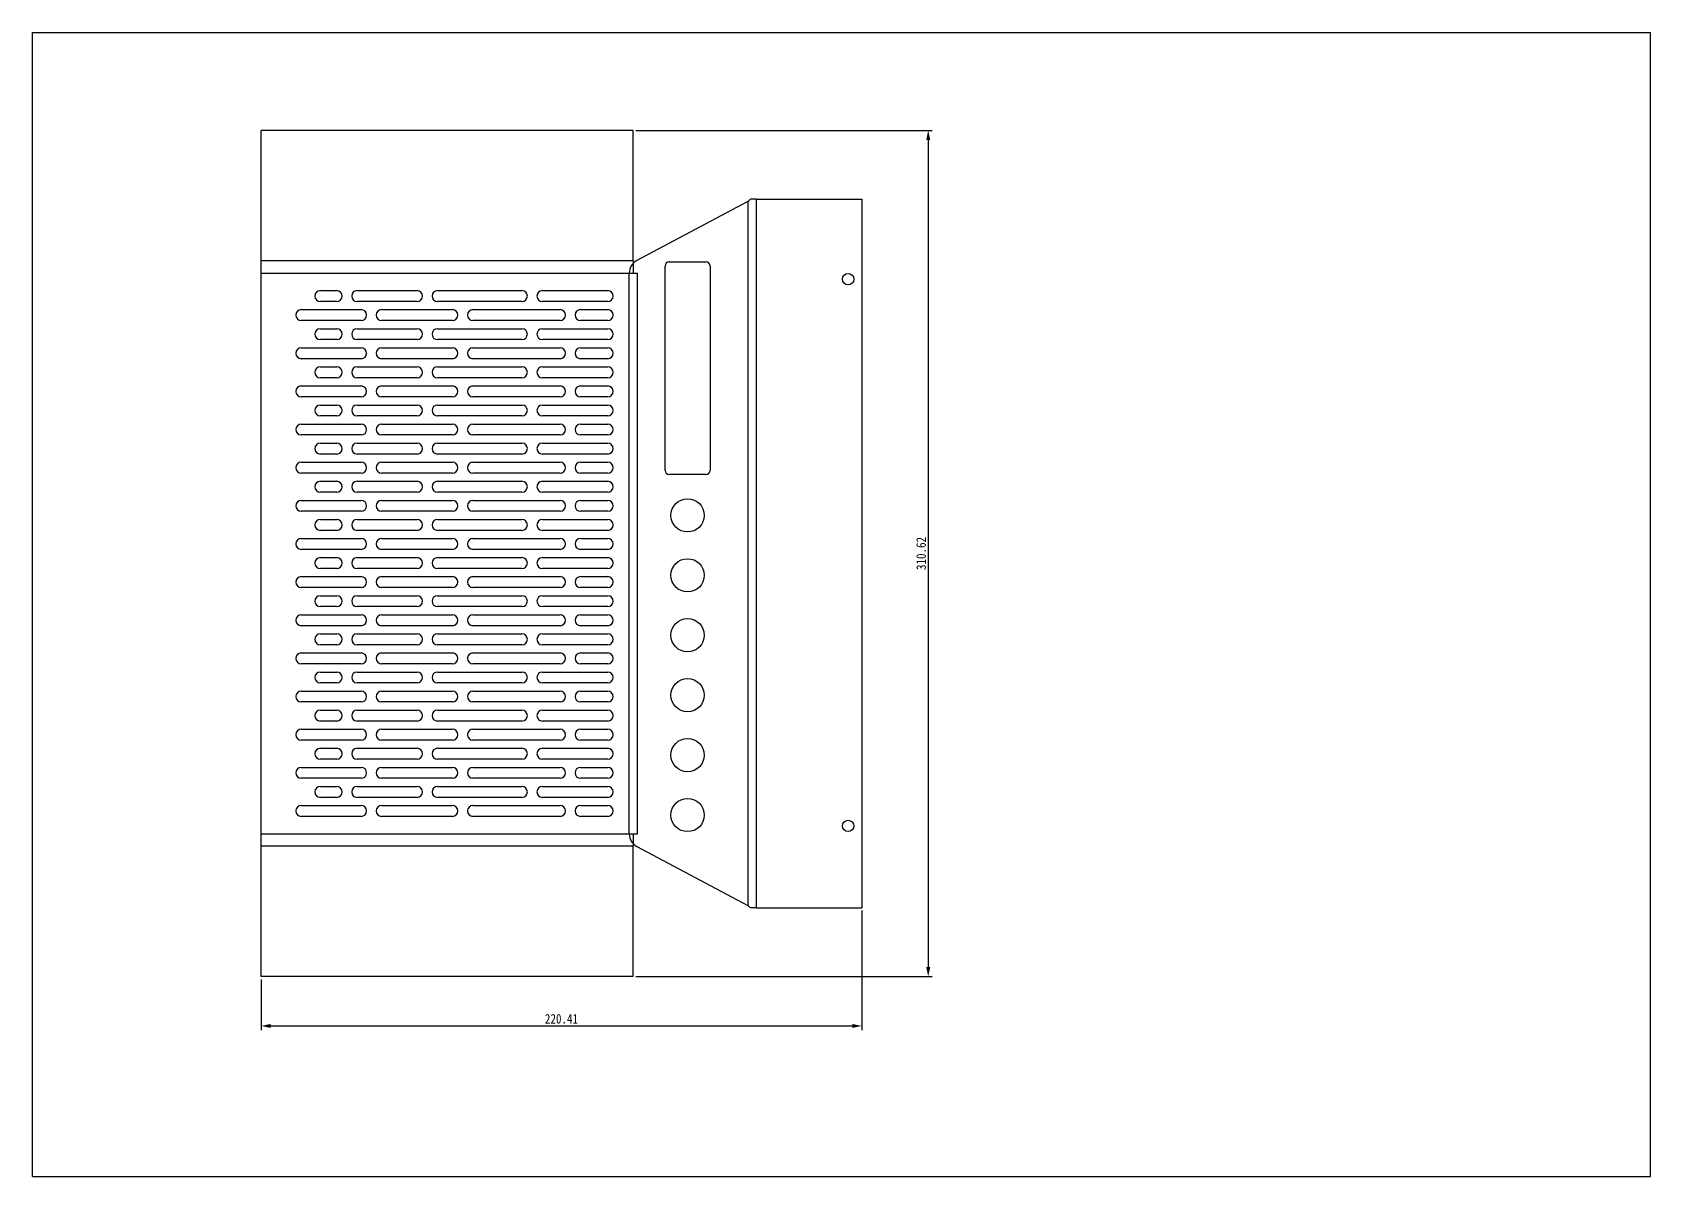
# Model space of a CAD drawing. Header units: millimetres. Extents: x -177 to 18421, y -5017 to 3255.
# Drawn here: x 15423 to 16017, y 2414 to 2834 of the extents above; entities that cross this region are included whole.
import ezdxf

# ---------------------------------------------------------------- set-up
doc = ezdxf.new("R2010")
doc.units = ezdxf.units.MM
doc.header["$LTSCALE"] = 46.255
doc.header["$PDMODE"] = 3
doc.header["$PDSIZE"] = 8
doc.layers.get('0').update_dxf_attribs({"linetype": 'CONTINUOUS'})
doc.layers.get('Defpoints').update_dxf_attribs({"linetype": 'CONTINUOUS'})
doc.layers.add('02___PRT_ALL_AXES', color=7, linetype='CONTINUOUS')
doc.styles.get("Standard").update_dxf_attribs({"font": 'txt', "width": 0.85})
doc.dimstyles.new('DIMSTYLE_1', dxfattribs={"dimtxt": 3.5, "dimasz": 3.5, "dimexe": 1.5, "dimexo": 1, "dimgap": 0.875, "dimtad": 1, "dimdsep": 46, "dimtxsty": 'Standard', "dimblk": '_FILLED', "dimcen": 0.09, "dimadec": 0, "dimazin": 0, "dimtp": 0.01, "dimtm": 0.01, "dimtfac": 1, "dimtofl": 0, "dimtmove": 0, "dimatfit": 3, "dimldrblk": '_FILLED', "dimfxl": 0, "dimtolj": 1, "dimarcsym": 0})

# ---------------------------------------------------------------- blocks, each defined once
blk = doc.blocks.new('_FILLED')
at = {"color": 0, "linetype": 'ByBlock'}
blk.add_solid([(0, 0), (-1, 0.21), (-1, -0.21)], dxfattribs=at)
blk = doc.blocks.new('*D263')
at = {"color": 0, "linetype": 'Continuous', "lineweight": -2, "transparency": 16777216}
for p, q in [((15644.67, 2797.85), (15753.5, 2797.85)), ((15752, 2794.35), (15752, 2490.72)), ((15644.67, 2487.22), (15753.5, 2487.22))]:
    blk.add_line(p, q, dxfattribs=at)
at = {"layer": 'Defpoints', "color": 0, "linetype": 'Continuous', "transparency": 16777216}
for p in [(15643.67, 2797.85), (15643.67, 2487.22), (15752, 2487.22)]:
    blk.add_point(p, dxfattribs=at)
at = {"color": 0, "linetype": 'Continuous', "lineweight": -2, "transparency": 16777216, "xscale": 3.5, "yscale": 3.5, "zscale": 3.5}
for p, rotation in [((15752, 2797.85), 90), ((15752, 2487.22), 270)]:
    blk.add_blockref('_FILLED', p, dxfattribs=dict(at, rotation=rotation))
at = {"color": 0, "linetype": 'Continuous', "transparency": 16777216, "insert": (15747.63, 2642.54), "char_height": 3.5, "width": 25.5, "attachment_point": 2, "rotation": 90}
blk.add_mtext('\\A1;310.62', dxfattribs=at)
blk = doc.blocks.new('*D264')
at = {"color": 0, "linetype": 'Continuous', "lineweight": -2, "transparency": 16777216}
for p, q in [((15727.59, 2511.53), (15727.59, 2467.63)), ((15507.17, 2486.22), (15507.17, 2467.63)), ((15510.67, 2469.13), (15724.09, 2469.13))]:
    blk.add_line(p, q, dxfattribs=at)
at = {"layer": 'Defpoints', "color": 0, "linetype": 'Continuous', "transparency": 16777216}
for p in [(15727.59, 2512.53), (15507.17, 2487.22), (15727.59, 2469.13)]:
    blk.add_point(p, dxfattribs=at)
at = {"color": 0, "linetype": 'Continuous', "lineweight": -2, "transparency": 16777216, "xscale": 3.5, "yscale": 3.5, "zscale": 3.5, "rotation": 180}
blk.add_blockref('_FILLED', (15507.17, 2469.13), dxfattribs=at)
at = {"color": 0, "linetype": 'Continuous', "lineweight": -2, "transparency": 16777216, "xscale": 3.5, "yscale": 3.5, "zscale": 3.5}
blk.add_blockref('_FILLED', (15727.59, 2469.13), dxfattribs=at)
at = {"color": 0, "linetype": 'Continuous', "transparency": 16777216, "insert": (15617.38, 2473.51), "char_height": 3.5, "width": 25.5, "attachment_point": 2}
blk.add_mtext('\\A1;220.41', dxfattribs=at)

msp = doc.modelspace()

# ---------------------------------------------------------------- linework, layer by layer
at = {"color": 7, "linetype": 'Continuous'}
for p, q in [((15423.169, 2413.815), (15423.169, 2833.815)), ((15423.169, 2833.815), (16017.169, 2833.815)), ((16017.169, 2413.815), (16017.169, 2833.815)), ((15423.169, 2413.815), (16017.169, 2413.815))]:
    msp.add_line(p, q, dxfattribs=at)
at = {"color": 3, "linetype": 'Continuous'}
for p, q in [((15507.173, 2750.006), (15507.173, 2797.847)), ((15643.673, 2797.847), (15507.173, 2797.847)), ((15643.673, 2750.006), (15643.673, 2797.847)), ((15685.78, 2771.739), (15645.038, 2750.077)), ((15688.886, 2772.537), (15727.586, 2772.537)), ((15727.586, 2772.537), (15727.586, 2512.534)), ((15507.173, 2539.586), (15507.173, 2745.485)), ((15655.43, 2673.035), (15655.43, 2748.035)), ((15656.93, 2749.535), (15670.43, 2749.535)), ((15671.93, 2748.035), (15671.93, 2673.035)), ((15528.873, 2739.035), (15534.873, 2739.035)), ((15542.373, 2739.035), (15564.373, 2739.035)), ((15571.873, 2739.035), (15602.873, 2739.035)), ((15610.373, 2739.035), (15634.373, 2739.035)), ((15534.873, 2735.035), (15528.873, 2735.035)), ((15564.373, 2735.035), (15542.373, 2735.035)), ((15602.873, 2735.035), (15571.873, 2735.035)), ((15634.373, 2735.035), (15610.373, 2735.035)), ((15521.873, 2732.035), (15543.873, 2732.035)), ((15543.873, 2728.035), (15521.873, 2728.035)), ((15551.373, 2732.035), (15577.373, 2732.035)), ((15577.373, 2728.035), (15551.373, 2728.035)), ((15584.873, 2732.035), (15616.873, 2732.035)), ((15616.873, 2728.035), (15584.873, 2728.035)), ((15624.373, 2732.035), (15634.373, 2732.035)), ((15634.373, 2728.035), (15624.373, 2728.035)), ((15528.873, 2725.035), (15534.873, 2725.035)), ((15534.873, 2721.035), (15528.873, 2721.035)), ((15542.373, 2725.035), (15564.373, 2725.035)), ((15564.373, 2721.035), (15542.373, 2721.035)), ((15571.873, 2725.035), (15602.873, 2725.035)), ((15602.873, 2721.035), (15571.873, 2721.035)), ((15610.373, 2725.035), (15634.373, 2725.035)), ((15634.373, 2721.035), (15610.373, 2721.035)), ((15521.873, 2718.035), (15543.873, 2718.035)), ((15551.373, 2718.035), (15577.373, 2718.035)), ((15584.873, 2718.035), (15616.873, 2718.035)), ((15624.373, 2718.035), (15634.373, 2718.035)), ((15543.873, 2714.035), (15521.873, 2714.035)), ((15528.873, 2711.035), (15534.873, 2711.035)), ((15542.373, 2711.035), (15564.373, 2711.035)), ((15577.373, 2714.035), (15551.373, 2714.035)), ((15571.873, 2711.035), (15602.873, 2711.035)), ((15616.873, 2714.035), (15584.873, 2714.035)), ((15610.373, 2711.035), (15634.373, 2711.035)), ((15634.373, 2714.035), (15624.373, 2714.035)), ((15521.873, 2704.035), (15543.873, 2704.035)), ((15534.873, 2707.035), (15528.873, 2707.035)), ((15564.373, 2707.035), (15542.373, 2707.035)), ((15551.373, 2704.035), (15577.373, 2704.035)), ((15602.873, 2707.035), (15571.873, 2707.035)), ((15584.873, 2704.035), (15616.873, 2704.035)), ((15634.373, 2707.035), (15610.373, 2707.035)), ((15624.373, 2704.035), (15634.373, 2704.035)), ((15543.873, 2700.035), (15521.873, 2700.035)), ((15528.873, 2697.035), (15534.873, 2697.035)), ((15542.373, 2697.035), (15564.373, 2697.035)), ((15577.373, 2700.035), (15551.373, 2700.035)), ((15571.873, 2697.035), (15602.873, 2697.035)), ((15616.873, 2700.035), (15584.873, 2700.035)), ((15610.373, 2697.035), (15634.373, 2697.035)), ((15634.373, 2700.035), (15624.373, 2700.035)), ((15534.873, 2693.035), (15528.873, 2693.035)), ((15564.373, 2693.035), (15542.373, 2693.035)), ((15602.873, 2693.035), (15571.873, 2693.035)), ((15634.373, 2693.035), (15610.373, 2693.035)), ((15521.873, 2690.035), (15543.873, 2690.035)), ((15543.873, 2686.035), (15521.873, 2686.035)), ((15551.373, 2690.035), (15577.373, 2690.035)), ((15577.373, 2686.035), (15551.373, 2686.035)), ((15584.873, 2690.035), (15616.873, 2690.035)), ((15616.873, 2686.035), (15584.873, 2686.035)), ((15624.373, 2690.035), (15634.373, 2690.035)), ((15634.373, 2686.035), (15624.373, 2686.035)), ((15528.873, 2683.035), (15534.873, 2683.035)), ((15534.873, 2679.035), (15528.873, 2679.035)), ((15542.373, 2683.035), (15564.373, 2683.035)), ((15564.373, 2679.035), (15542.373, 2679.035)), ((15571.873, 2683.035), (15602.873, 2683.035)), ((15602.873, 2679.035), (15571.873, 2679.035)), ((15610.373, 2683.035), (15634.373, 2683.035)), ((15634.373, 2679.035), (15610.373, 2679.035)), ((15521.873, 2676.035), (15543.873, 2676.035)), ((15551.373, 2676.035), (15577.373, 2676.035)), ((15584.873, 2676.035), (15616.873, 2676.035)), ((15624.373, 2676.035), (15634.373, 2676.035)), ((15543.873, 2672.035), (15521.873, 2672.035)), ((15528.873, 2669.035), (15534.873, 2669.035)), ((15542.373, 2669.035), (15564.373, 2669.035)), ((15577.373, 2672.035), (15551.373, 2672.035)), ((15571.873, 2669.035), (15602.873, 2669.035)), ((15616.873, 2672.035), (15584.873, 2672.035)), ((15610.373, 2669.035), (15634.373, 2669.035)), ((15634.373, 2672.035), (15624.373, 2672.035)), ((15670.43, 2671.535), (15656.93, 2671.535)), ((15521.873, 2662.035), (15543.873, 2662.035)), ((15534.873, 2665.035), (15528.873, 2665.035)), ((15564.373, 2665.035), (15542.373, 2665.035)), ((15551.373, 2662.035), (15577.373, 2662.035)), ((15602.873, 2665.035), (15571.873, 2665.035)), ((15584.873, 2662.035), (15616.873, 2662.035)), ((15634.373, 2665.035), (15610.373, 2665.035)), ((15624.373, 2662.035), (15634.373, 2662.035)), ((15543.873, 2658.035), (15521.873, 2658.035)), ((15577.373, 2658.035), (15551.373, 2658.035)), ((15616.873, 2658.035), (15584.873, 2658.035)), ((15634.373, 2658.035), (15624.373, 2658.035)), ((15528.873, 2655.035), (15534.873, 2655.035)), ((15534.873, 2651.035), (15528.873, 2651.035)), ((15542.373, 2655.035), (15564.373, 2655.035)), ((15564.373, 2651.035), (15542.373, 2651.035)), ((15571.873, 2655.035), (15602.873, 2655.035)), ((15602.873, 2651.035), (15571.873, 2651.035)), ((15610.373, 2655.035), (15634.373, 2655.035)), ((15634.373, 2651.035), (15610.373, 2651.035)), ((15521.873, 2648.035), (15543.873, 2648.035)), ((15543.873, 2644.035), (15521.873, 2644.035)), ((15551.373, 2648.035), (15577.373, 2648.035)), ((15577.373, 2644.035), (15551.373, 2644.035)), ((15584.873, 2648.035), (15616.873, 2648.035)), ((15616.873, 2644.035), (15584.873, 2644.035)), ((15624.373, 2648.035), (15634.373, 2648.035)), ((15634.373, 2644.035), (15624.373, 2644.035)), ((15528.873, 2641.035), (15534.873, 2641.035)), ((15542.373, 2641.035), (15564.373, 2641.035)), ((15571.873, 2641.035), (15602.873, 2641.035)), ((15610.373, 2641.035), (15634.373, 2641.035)), ((15521.873, 2634.035), (15543.873, 2634.035)), ((15534.873, 2637.035), (15528.873, 2637.035)), ((15564.373, 2637.035), (15542.373, 2637.035)), ((15551.373, 2634.035), (15577.373, 2634.035)), ((15602.873, 2637.035), (15571.873, 2637.035)), ((15584.873, 2634.035), (15616.873, 2634.035)), ((15634.373, 2637.035), (15610.373, 2637.035)), ((15624.373, 2634.035), (15634.373, 2634.035)), ((15543.873, 2630.035), (15521.873, 2630.035)), ((15528.873, 2627.035), (15534.873, 2627.035)), ((15542.373, 2627.035), (15564.373, 2627.035)), ((15577.373, 2630.035), (15551.373, 2630.035)), ((15571.873, 2627.035), (15602.873, 2627.035)), ((15616.873, 2630.035), (15584.873, 2630.035)), ((15610.373, 2627.035), (15634.373, 2627.035)), ((15634.373, 2630.035), (15624.373, 2630.035)), ((15521.873, 2620.035), (15543.873, 2620.035)), ((15534.873, 2623.035), (15528.873, 2623.035)), ((15564.373, 2623.035), (15542.373, 2623.035)), ((15551.373, 2620.035), (15577.373, 2620.035)), ((15602.873, 2623.035), (15571.873, 2623.035)), ((15584.873, 2620.035), (15616.873, 2620.035)), ((15634.373, 2623.035), (15610.373, 2623.035)), ((15624.373, 2620.035), (15634.373, 2620.035)), ((15543.873, 2616.035), (15521.873, 2616.035)), ((15577.373, 2616.035), (15551.373, 2616.035)), ((15616.873, 2616.035), (15584.873, 2616.035)), ((15634.373, 2616.035), (15624.373, 2616.035)), ((15528.873, 2613.035), (15534.873, 2613.035)), ((15534.873, 2609.035), (15528.873, 2609.035)), ((15542.373, 2613.035), (15564.373, 2613.035)), ((15564.373, 2609.035), (15542.373, 2609.035)), ((15571.873, 2613.035), (15602.873, 2613.035)), ((15602.873, 2609.035), (15571.873, 2609.035)), ((15610.373, 2613.035), (15634.373, 2613.035)), ((15634.373, 2609.035), (15610.373, 2609.035)), ((15521.873, 2606.035), (15543.873, 2606.035)), ((15543.873, 2602.035), (15521.873, 2602.035)), ((15551.373, 2606.035), (15577.373, 2606.035)), ((15577.373, 2602.035), (15551.373, 2602.035)), ((15584.873, 2606.035), (15616.873, 2606.035)), ((15616.873, 2602.035), (15584.873, 2602.035)), ((15624.373, 2606.035), (15634.373, 2606.035)), ((15634.373, 2602.035), (15624.373, 2602.035)), ((15528.873, 2599.035), (15534.873, 2599.035)), ((15542.373, 2599.035), (15564.373, 2599.035)), ((15571.873, 2599.035), (15602.873, 2599.035)), ((15610.373, 2599.035), (15634.373, 2599.035)), ((15521.873, 2592.035), (15543.873, 2592.035)), ((15534.873, 2595.035), (15528.873, 2595.035)), ((15564.373, 2595.035), (15542.373, 2595.035)), ((15551.373, 2592.035), (15577.373, 2592.035)), ((15602.873, 2595.035), (15571.873, 2595.035)), ((15584.873, 2592.035), (15616.873, 2592.035)), ((15634.373, 2595.035), (15610.373, 2595.035)), ((15624.373, 2592.035), (15634.373, 2592.035)), ((15543.873, 2588.035), (15521.873, 2588.035)), ((15528.873, 2585.035), (15534.873, 2585.035)), ((15542.373, 2585.035), (15564.373, 2585.035)), ((15577.373, 2588.035), (15551.373, 2588.035)), ((15571.873, 2585.035), (15602.873, 2585.035)), ((15616.873, 2588.035), (15584.873, 2588.035)), ((15610.373, 2585.035), (15634.373, 2585.035)), ((15634.373, 2588.035), (15624.373, 2588.035)), ((15521.873, 2578.035), (15543.873, 2578.035)), ((15534.873, 2581.035), (15528.873, 2581.035)), ((15564.373, 2581.035), (15542.373, 2581.035)), ((15551.373, 2578.035), (15577.373, 2578.035)), ((15602.873, 2581.035), (15571.873, 2581.035)), ((15584.873, 2578.035), (15616.873, 2578.035)), ((15634.373, 2581.035), (15610.373, 2581.035)), ((15624.373, 2578.035), (15634.373, 2578.035)), ((15543.873, 2574.035), (15521.873, 2574.035)), ((15577.373, 2574.035), (15551.373, 2574.035)), ((15616.873, 2574.035), (15584.873, 2574.035)), ((15634.373, 2574.035), (15624.373, 2574.035)), ((15528.873, 2571.035), (15534.873, 2571.035)), ((15534.873, 2567.035), (15528.873, 2567.035)), ((15542.373, 2571.035), (15564.373, 2571.035)), ((15564.373, 2567.035), (15542.373, 2567.035)), ((15571.873, 2571.035), (15602.873, 2571.035)), ((15602.873, 2567.035), (15571.873, 2567.035)), ((15610.373, 2571.035), (15634.373, 2571.035)), ((15634.373, 2567.035), (15610.373, 2567.035)), ((15521.873, 2564.035), (15543.873, 2564.035)), ((15551.373, 2564.035), (15577.373, 2564.035)), ((15584.873, 2564.035), (15616.873, 2564.035)), ((15624.373, 2564.035), (15634.373, 2564.035)), ((15543.873, 2560.035), (15521.873, 2560.035)), ((15528.873, 2557.035), (15534.873, 2557.035)), ((15542.373, 2557.035), (15564.373, 2557.035)), ((15577.373, 2560.035), (15551.373, 2560.035)), ((15571.873, 2557.035), (15602.873, 2557.035)), ((15616.873, 2560.035), (15584.873, 2560.035)), ((15610.373, 2557.035), (15634.373, 2557.035)), ((15634.373, 2560.035), (15624.373, 2560.035)), ((15521.873, 2550.035), (15543.873, 2550.035)), ((15534.873, 2553.035), (15528.873, 2553.035)), ((15564.373, 2553.035), (15542.373, 2553.035)), ((15551.373, 2550.035), (15577.373, 2550.035)), ((15602.873, 2553.035), (15571.873, 2553.035)), ((15584.873, 2550.035), (15616.873, 2550.035)), ((15634.373, 2553.035), (15610.373, 2553.035)), ((15624.373, 2550.035), (15634.373, 2550.035)), ((15543.873, 2546.035), (15521.873, 2546.035)), ((15577.373, 2546.035), (15551.373, 2546.035)), ((15616.873, 2546.035), (15584.873, 2546.035)), ((15634.373, 2546.035), (15624.373, 2546.035)), ((15507.173, 2487.224), (15507.173, 2535.065)), ((15643.673, 2487.224), (15643.673, 2535.065)), ((15645.038, 2534.994), (15685.78, 2513.332)), ((15688.886, 2512.534), (15727.586, 2512.534)), ((15643.673, 2487.224), (15507.173, 2487.224))]:
    msp.add_line(p, q, dxfattribs=at)
for centre, radius, start, end in [((15647.48, 2745.485), 5.2, 118, 180), ((15656.93, 2748.035), 1.5, 90, 180), ((15670.43, 2748.035), 1.5, 0, 90), ((15528.873, 2737.035), 2, 90, 270), ((15534.873, 2737.035), 2, 270, 90), ((15542.373, 2737.035), 2, 90, 270), ((15564.373, 2737.035), 2, 270, 90), ((15571.873, 2737.035), 2, 90, 270), ((15602.873, 2737.035), 2, 270, 90), ((15610.373, 2737.035), 2, 90, 270), ((15634.373, 2737.035), 2, 270, 90), ((15521.873, 2730.035), 2, 90, 270), ((15543.873, 2730.035), 2, 270, 90), ((15551.373, 2730.035), 2, 90, 270), ((15577.373, 2730.035), 2, 270, 90), ((15584.873, 2730.035), 2, 90, 270), ((15616.873, 2730.035), 2, 270, 90), ((15624.373, 2730.035), 2, 90, 270), ((15634.373, 2730.035), 2, 270, 90), ((15528.873, 2723.035), 2, 90, 270), ((15534.873, 2723.035), 2, 270, 90), ((15542.373, 2723.035), 2, 90, 270), ((15564.373, 2723.035), 2, 270, 90), ((15571.873, 2723.035), 2, 90, 270), ((15602.873, 2723.035), 2, 270, 90), ((15610.373, 2723.035), 2, 90, 270), ((15634.373, 2723.035), 2, 270, 90), ((15521.873, 2716.035), 2, 90, 270), ((15543.873, 2716.035), 2, 270, 90), ((15551.373, 2716.035), 2, 90, 270), ((15577.373, 2716.035), 2, 270, 90), ((15584.873, 2716.035), 2, 90, 270), ((15616.873, 2716.035), 2, 270, 90), ((15624.373, 2716.035), 2, 90, 270), ((15634.373, 2716.035), 2, 270, 90), ((15528.873, 2709.035), 2, 90, 270), ((15534.873, 2709.035), 2, 270, 90), ((15542.373, 2709.035), 2, 90, 270), ((15564.373, 2709.035), 2, 270, 90), ((15571.873, 2709.035), 2, 90, 270), ((15602.873, 2709.035), 2, 270, 90), ((15610.373, 2709.035), 2, 90, 270), ((15634.373, 2709.035), 2, 270, 90), ((15521.873, 2702.035), 2, 90, 270), ((15543.873, 2702.035), 2, 270, 90), ((15551.373, 2702.035), 2, 90, 270), ((15577.373, 2702.035), 2, 270, 90), ((15584.873, 2702.035), 2, 90, 270), ((15616.873, 2702.035), 2, 270, 90), ((15624.373, 2702.035), 2, 90, 270), ((15634.373, 2702.035), 2, 270, 90), ((15528.873, 2695.035), 2, 90, 270), ((15534.873, 2695.035), 2, 270, 90), ((15542.373, 2695.035), 2, 90, 270), ((15564.373, 2695.035), 2, 270, 90), ((15571.873, 2695.035), 2, 90, 270), ((15602.873, 2695.035), 2, 270, 90), ((15610.373, 2695.035), 2, 90, 270), ((15634.373, 2695.035), 2, 270, 90), ((15521.873, 2688.035), 2, 90, 270), ((15543.873, 2688.035), 2, 270, 90), ((15551.373, 2688.035), 2, 90, 270), ((15577.373, 2688.035), 2, 270, 90), ((15584.873, 2688.035), 2, 90, 270), ((15616.873, 2688.035), 2, 270, 90), ((15624.373, 2688.035), 2, 90, 270), ((15634.373, 2688.035), 2, 270, 90), ((15528.873, 2681.035), 2, 90, 270), ((15534.873, 2681.035), 2, 270, 90), ((15542.373, 2681.035), 2, 90, 270), ((15564.373, 2681.035), 2, 270, 90), ((15571.873, 2681.035), 2, 90, 270), ((15602.873, 2681.035), 2, 270, 90), ((15610.373, 2681.035), 2, 90, 270), ((15634.373, 2681.035), 2, 270, 90), ((15521.873, 2674.035), 2, 90, 270), ((15543.873, 2674.035), 2, 270, 90), ((15551.373, 2674.035), 2, 90, 270), ((15577.373, 2674.035), 2, 270, 90), ((15584.873, 2674.035), 2, 90, 270), ((15616.873, 2674.035), 2, 270, 90), ((15624.373, 2674.035), 2, 90, 270), ((15634.373, 2674.035), 2, 270, 90), ((15656.93, 2673.035), 1.5, 180, 270), ((15670.43, 2673.035), 1.5, 270, 0), ((15528.873, 2667.035), 2, 90, 270), ((15534.873, 2667.035), 2, 270, 90), ((15542.373, 2667.035), 2, 90, 270), ((15564.373, 2667.035), 2, 270, 90), ((15571.873, 2667.035), 2, 90, 270), ((15602.873, 2667.035), 2, 270, 90), ((15610.373, 2667.035), 2, 90, 270), ((15634.373, 2667.035), 2, 270, 90), ((15521.873, 2660.035), 2, 90, 270), ((15543.873, 2660.035), 2, 270, 90), ((15551.373, 2660.035), 2, 90, 270), ((15577.373, 2660.035), 2, 270, 90), ((15584.873, 2660.035), 2, 90, 270), ((15616.873, 2660.035), 2, 270, 90), ((15624.373, 2660.035), 2, 90, 270), ((15634.373, 2660.035), 2, 270, 90), ((15528.873, 2653.035), 2, 90, 270), ((15534.873, 2653.035), 2, 270, 90), ((15542.373, 2653.035), 2, 90, 270), ((15564.373, 2653.035), 2, 270, 90), ((15571.873, 2653.035), 2, 90, 270), ((15602.873, 2653.035), 2, 270, 90), ((15610.373, 2653.035), 2, 90, 270), ((15634.373, 2653.035), 2, 270, 90), ((15521.873, 2646.035), 2, 90, 270), ((15543.873, 2646.035), 2, 270, 90), ((15551.373, 2646.035), 2, 90, 270), ((15577.373, 2646.035), 2, 270, 90), ((15584.873, 2646.035), 2, 90, 270), ((15616.873, 2646.035), 2, 270, 90), ((15624.373, 2646.035), 2, 90, 270), ((15634.373, 2646.035), 2, 270, 90), ((15528.873, 2639.035), 2, 90, 270), ((15534.873, 2639.035), 2, 270, 90), ((15542.373, 2639.035), 2, 90, 270), ((15564.373, 2639.035), 2, 270, 90), ((15571.873, 2639.035), 2, 90, 270), ((15602.873, 2639.035), 2, 270, 90), ((15610.373, 2639.035), 2, 90, 270), ((15634.373, 2639.035), 2, 270, 90), ((15521.873, 2632.035), 2, 90, 270), ((15543.873, 2632.035), 2, 270, 90), ((15551.373, 2632.035), 2, 90, 270), ((15577.373, 2632.035), 2, 270, 90), ((15584.873, 2632.035), 2, 90, 270), ((15616.873, 2632.035), 2, 270, 90), ((15624.373, 2632.035), 2, 90, 270), ((15634.373, 2632.035), 2, 270, 90), ((15528.873, 2625.035), 2, 90, 270), ((15534.873, 2625.035), 2, 270, 90), ((15542.373, 2625.035), 2, 90, 270), ((15564.373, 2625.035), 2, 270, 90), ((15571.873, 2625.035), 2, 90, 270), ((15602.873, 2625.035), 2, 270, 90), ((15610.373, 2625.035), 2, 90, 270), ((15634.373, 2625.035), 2, 270, 90), ((15521.873, 2618.035), 2, 90, 270), ((15543.873, 2618.035), 2, 270, 90), ((15551.373, 2618.035), 2, 90, 270), ((15577.373, 2618.035), 2, 270, 90), ((15584.873, 2618.035), 2, 90, 270), ((15616.873, 2618.035), 2, 270, 90), ((15624.373, 2618.035), 2, 90, 270), ((15634.373, 2618.035), 2, 270, 90), ((15528.873, 2611.035), 2, 90, 270), ((15534.873, 2611.035), 2, 270, 90), ((15542.373, 2611.035), 2, 90, 270), ((15564.373, 2611.035), 2, 270, 90), ((15571.873, 2611.035), 2, 90, 270), ((15602.873, 2611.035), 2, 270, 90), ((15610.373, 2611.035), 2, 90, 270), ((15634.373, 2611.035), 2, 270, 90), ((15521.873, 2604.035), 2, 90, 270), ((15543.873, 2604.035), 2, 270, 90), ((15551.373, 2604.035), 2, 90, 270), ((15577.373, 2604.035), 2, 270, 90), ((15584.873, 2604.035), 2, 90, 270), ((15616.873, 2604.035), 2, 270, 90), ((15624.373, 2604.035), 2, 90, 270), ((15634.373, 2604.035), 2, 270, 90), ((15528.873, 2597.035), 2, 90, 270), ((15534.873, 2597.035), 2, 270, 90), ((15542.373, 2597.035), 2, 90, 270), ((15564.373, 2597.035), 2, 270, 90), ((15571.873, 2597.035), 2, 90, 270), ((15602.873, 2597.035), 2, 270, 90), ((15610.373, 2597.035), 2, 90, 270), ((15634.373, 2597.035), 2, 270, 90), ((15521.873, 2590.035), 2, 90, 270), ((15543.873, 2590.035), 2, 270, 90), ((15551.373, 2590.035), 2, 90, 270), ((15577.373, 2590.035), 2, 270, 90), ((15584.873, 2590.035), 2, 90, 270), ((15616.873, 2590.035), 2, 270, 90), ((15624.373, 2590.035), 2, 90, 270), ((15634.373, 2590.035), 2, 270, 90), ((15528.873, 2583.035), 2, 90, 270), ((15534.873, 2583.035), 2, 270, 90), ((15542.373, 2583.035), 2, 90, 270), ((15564.373, 2583.035), 2, 270, 90), ((15571.873, 2583.035), 2, 90, 270), ((15602.873, 2583.035), 2, 270, 90), ((15610.373, 2583.035), 2, 90, 270), ((15634.373, 2583.035), 2, 270, 90), ((15521.873, 2576.035), 2, 90, 270), ((15543.873, 2576.035), 2, 270, 90), ((15551.373, 2576.035), 2, 90, 270), ((15577.373, 2576.035), 2, 270, 90), ((15584.873, 2576.035), 2, 90, 270), ((15616.873, 2576.035), 2, 270, 90), ((15624.373, 2576.035), 2, 90, 270), ((15634.373, 2576.035), 2, 270, 90), ((15528.873, 2569.035), 2, 90, 270), ((15534.873, 2569.035), 2, 270, 90), ((15542.373, 2569.035), 2, 90, 270), ((15564.373, 2569.035), 2, 270, 90), ((15571.873, 2569.035), 2, 90, 270), ((15602.873, 2569.035), 2, 270, 90), ((15610.373, 2569.035), 2, 90, 270), ((15634.373, 2569.035), 2, 270, 90), ((15521.873, 2562.035), 2, 90, 270), ((15543.873, 2562.035), 2, 270, 90), ((15551.373, 2562.035), 2, 90, 270), ((15577.373, 2562.035), 2, 270, 90), ((15584.873, 2562.035), 2, 90, 270), ((15616.873, 2562.035), 2, 270, 90), ((15624.373, 2562.035), 2, 90, 270), ((15634.373, 2562.035), 2, 270, 90), ((15528.873, 2555.035), 2, 90, 270), ((15534.873, 2555.035), 2, 270, 90), ((15542.373, 2555.035), 2, 90, 270), ((15564.373, 2555.035), 2, 270, 90), ((15571.873, 2555.035), 2, 90, 270), ((15602.873, 2555.035), 2, 270, 90), ((15610.373, 2555.035), 2, 90, 270), ((15634.373, 2555.035), 2, 270, 90), ((15521.873, 2548.035), 2, 90, 270), ((15543.873, 2548.035), 2, 270, 90), ((15551.373, 2548.035), 2, 90, 270), ((15577.373, 2548.035), 2, 270, 90), ((15584.873, 2548.035), 2, 90, 270), ((15616.873, 2548.035), 2, 270, 90), ((15624.373, 2548.035), 2, 90, 270), ((15634.373, 2548.035), 2, 270, 90), ((15647.48, 2539.586), 5.2, 180, 242)]:
    msp.add_arc(centre, radius, start, end, dxfattribs=at)
at = {"layer": '02___PRT_ALL_AXES', "color": 3, "linetype": 'Continuous'}
for p, q in [((15685.78, 2771.739), (15685.78, 2513.332)), ((15688.886, 2772.537), (15686.815, 2772.537)), ((15688.886, 2772.537), (15688.886, 2512.534)), ((15507.173, 2745.485), (15507.173, 2750.006)), ((15643.673, 2750.006), (15507.173, 2750.006)), ((15507.173, 2745.485), (15645.28, 2745.485)), ((15642.173, 2539.586), (15642.173, 2745.485)), ((15643.673, 2750.006), (15643.673, 2745.485)), ((15645.28, 2539.586), (15645.28, 2745.485)), ((15507.173, 2539.586), (15645.28, 2539.586)), ((15507.173, 2535.065), (15507.173, 2539.586)), ((15643.673, 2539.586), (15643.673, 2535.065)), ((15643.673, 2535.065), (15507.173, 2535.065)), ((15688.886, 2512.534), (15686.815, 2512.534))]:
    msp.add_line(p, q, dxfattribs=at)
for centre, radius in [((15722.586, 2743.235), 2.1), ((15663.68, 2656.535), 6.1), ((15663.68, 2634.535), 6.1), ((15663.68, 2612.535), 6.1), ((15663.68, 2590.535), 6.1), ((15663.68, 2568.535), 6.1), ((15663.68, 2546.535), 6.1), ((15722.586, 2542.535), 2.1)]:
    msp.add_circle(centre, radius, dxfattribs=at)
for points in [[(15686.815, 2772.537), (15686.731, 2772.478), (15686.379, 2772.222), (15686.039, 2771.949), (15685.78, 2771.739)], [(15686.815, 2512.534), (15686.731, 2512.593), (15686.379, 2512.849), (15686.039, 2513.122), (15685.78, 2513.332)]]:
    msp.add_open_spline(points, degree=3, knots=[0, 0, 0, 0, 0.2345412, 1, 1, 1, 1], dxfattribs=at)

# ---------------------------------------------------------------- dimensions: what is measured, and where the dimension line sits
at = {"color": 2, "linetype": 'Continuous'}
dim = msp.add_linear_dim(base=(15752.002, 2487.224), p1=(15643.673, 2797.847), p2=(15643.673, 2487.224), angle=270, dimstyle='DIMSTYLE_1', dxfattribs=at)
dim.commit()
dim.dimension.update_dxf_attribs({"geometry": '*D263', "text_midpoint": (15752.002, 2642.535), "dimtype": 160})
dim = msp.add_linear_dim(base=(15727.586, 2469.131), p1=(15507.173, 2487.224), p2=(15727.586, 2512.534), dimstyle='DIMSTYLE_1', dxfattribs=at)
dim.commit()
dim.dimension.update_dxf_attribs({"geometry": '*D264', "text_midpoint": (15617.38, 2469.131), "dimtype": 160})

doc.saveas('drawing.dxf')
